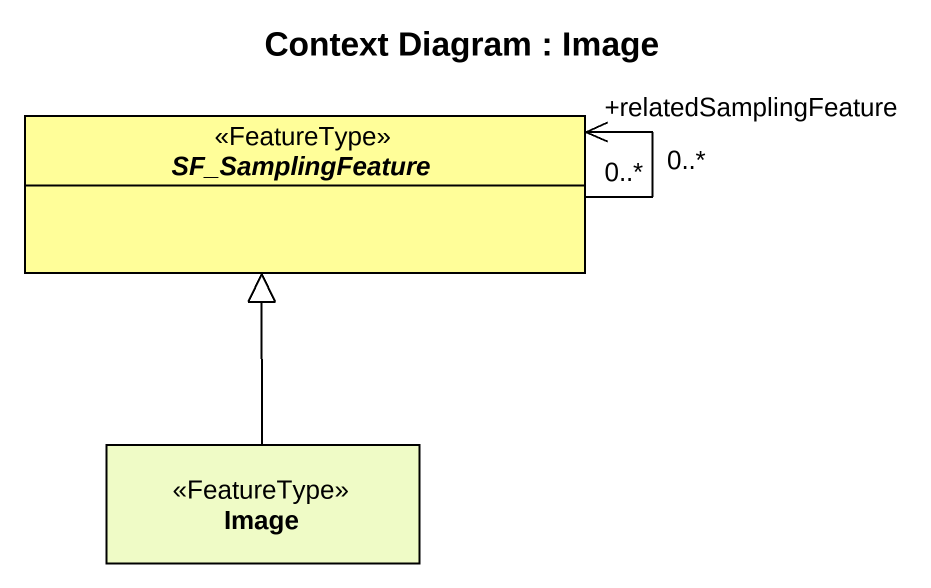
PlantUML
@startuml
title Context Diagram : Image
hide circle
hide empty members
abstract class SF_SamplingFeature <<FeatureType>> #FFFE99
class Image <<FeatureType>> #EFFBC6
SF_SamplingFeature "0..*" --> "+relatedSamplingFeature\n0..*" SF_SamplingFeature
Image -up-|> SF_SamplingFeature
@enduml
